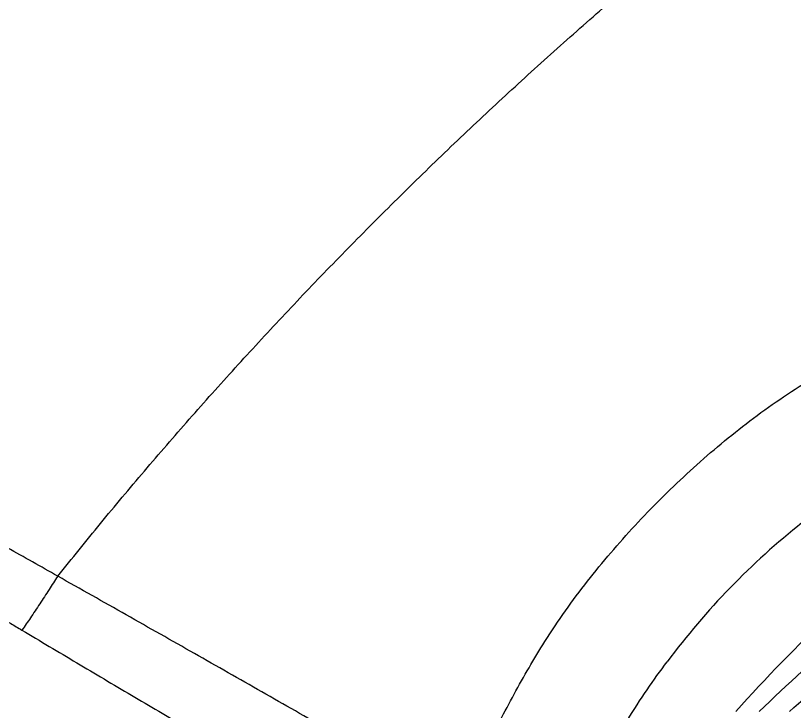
# Model space of a CAD drawing. Extents: x 400 to 501, y 484 to 634.
# Drawn here: x 419.03 to 434.14, y 561.47 to 574.96 of the extents above; entities that cross this region are included whole.
import ezdxf

# ---------------------------------------------------------------- set-up
doc = ezdxf.new("R2010")
doc.units = 0
doc.header["$MEASUREMENT"] = 0
doc.layers.add('1', color=4, linetype='Continuous')
doc.layers.add('DIM', color=3, linetype='Continuous')
doc.layers.add('GEOMETRY', color=3, linetype='Continuous', lineweight=25)

# ---------------------------------------------------------------- blocks, each defined once
blk = doc.blocks.new('2026 GRANDEE')
at = {"layer": '1'}
for centre, radius, start, end in [((-7.182, -43.021), 14.427, 128.357, 143.3304), ((3.391, -53.89), 27.86, 127.5858, 138.3327), ((99.244, -158.773), 169.512, 131.73715, 133.28111), ((-73.632, 29.784), 86.731, 311.30533, 313.79883)]:
    blk.add_arc(centre, radius, start, end, dxfattribs=at)
at = {"layer": 'GEOMETRY', "ltscale": 16}
for points, knots in [([(-24.352, -25.788), (-24.029, -25.468), (-23.382, -24.828), (-22.394, -23.888), (-21.395, -22.966), (-20.385, -22.063), (-19.364, -21.181), (-18.335, -20.318), (-17.643, -19.761), (-17.296, -19.483)], [0, 0, 0, 0, 0.1430052, 0.2859719, 0.4288642, 0.5716902, 0.7145124, 0.8573084, 1, 1, 1, 1]), ([(-12.925, -27.416), (-13.164, -26.986), (-13.641, -26.124), (-14.362, -24.817), (-15.088, -23.501), (-15.819, -22.172), (-16.555, -20.834), (-17.049, -19.933), (-17.296, -19.483)], [0, 0, 0, 0, 0.1666853, 0.3334148, 0.5001238, 0.6667787, 0.8333973, 1, 1, 1, 1]), ([(-35.88, -26.719), (-35.627, -26.389), (-35.122, -25.728), (-34.326, -24.757), (-33.507, -23.799), (-32.666, -22.855), (-31.806, -21.925), (-30.93, -21.006), (-30.334, -20.405), (-30.036, -20.104)], [0, 0, 0, 0, 0.142769, 0.28556, 0.428347, 0.571175, 0.714072, 0.857023, 1, 1, 1, 1]), ([(-30.579, -32.746), (-30.304, -32.404), (-29.753, -31.722), (-28.901, -30.707), (-28.029, -29.701), (-27.137, -28.704), (-26.227, -27.719), (-25.3, -26.745), (-24.668, -26.107), (-24.352, -25.788)], [0, 0, 0, 0, 0.142699, 0.285497, 0.428316, 0.571141, 0.714033, 0.856998, 1, 1, 1, 1]), ([(-22.751, -37.198), (-22.677, -37.004), (-22.531, -36.621), (-22.269, -36.074), (-21.998, -35.548), (-21.724, -35.031), (-21.437, -34.517), (-21.109, -33.975), (-20.732, -33.414), (-20.305, -32.841), (-19.854, -32.291), (-19.382, -31.761), (-18.89, -31.251), (-18.378, -30.76), (-17.847, -30.289), (-17.294, -29.839), (-16.719, -29.414), (-16.154, -29.04), (-15.608, -28.714), (-15.089, -28.432), (-14.57, -28.164), (-14.044, -27.898), (-13.5, -27.638), (-13.118, -27.491), (-12.925, -27.416)], [0, 0, 0, 0, 0.043581, 0.086128, 0.127218, 0.167808, 0.209119, 0.250866, 0.300979, 0.350971, 0.400782, 0.450417, 0.499973, 0.549557, 0.599236, 0.649064, 0.69912, 0.74941, 0.791338, 0.832807, 0.873394, 0.914208, 0.956555, 1, 1, 1, 1]), ([(-30.579, -32.746), (-30.742, -32.654), (-31.066, -32.471), (-31.393, -32.287), (-31.556, -32.196)], [0, 0, 0, 0, 0.5006824, 1, 1, 1, 1]), ([(-30.579, -32.746), (-30.635, -32.832), (-30.751, -33.013), (-30.927, -33.284), (-31.103, -33.549), (-31.218, -33.713), (-31.273, -33.792)], [0, 0, 0, 0, 0.24099, 0.500899, 0.75995, 1, 1, 1, 1]), ([(-22.751, -37.198), (-23.177, -36.954), (-24.029, -36.466), (-25.318, -35.73), (-26.617, -34.99), (-27.926, -34.246), (-29.246, -33.498), (-30.135, -32.996), (-30.579, -32.746)], [0, 0, 0, 0, 0.166904, 0.333813, 0.500596, 0.666871, 0.833498, 1, 1, 1, 1]), ([(-31.72, -33.526), (-31.646, -33.57), (-31.497, -33.659), (-31.348, -33.748), (-31.273, -33.792)], [0, 0, 0, 0, 0.499964, 1, 1, 1, 1]), ([(-31.273, -33.792), (-30.919, -34.003), (-30.21, -34.425), (-29.149, -35.054), (-28.091, -35.675), (-26.921, -36.356), (-25.636, -37.1), (-24.237, -37.905), (-23.31, -38.434), (-22.846, -38.699)], [0, 0, 0, 0, 0.124864, 0.249829, 0.374703, 0.499405, 0.66619, 0.833098, 1, 1, 1, 1]), ([(-26.767, -38.148), (-26.951, -38.062), (-27.319, -37.89), (-27.876, -37.637), (-28.436, -37.383), (-28.96, -37.144), (-29.445, -36.921), (-29.889, -36.714), (-30.328, -36.508), (-30.758, -36.304), (-31.177, -36.105), (-31.582, -35.913), (-31.971, -35.729), (-32.342, -35.553), (-32.69, -35.384), (-33.012, -35.222), (-33.307, -35.067), (-33.58, -34.918), (-33.837, -34.774), (-34.084, -34.636), (-34.243, -34.547), (-34.323, -34.503)], [0, 0, 0, 0, 0.062229, 0.124492, 0.186883, 0.24934, 0.299279, 0.349211, 0.399179, 0.449203, 0.499258, 0.549363, 0.599514, 0.649688, 0.699866, 0.749996, 0.800036, 0.850087, 0.900137, 0.950117, 1, 1, 1, 1]), ([(-34.132, -35.336), (-34.037, -35.393), (-33.847, -35.508), (-33.551, -35.685), (-33.241, -35.87), (-32.934, -36.051), (-32.63, -36.228), (-32.333, -36.4), (-32.017, -36.581), (-31.681, -36.771), (-31.345, -36.958), (-31.014, -37.142), (-30.693, -37.318), (-30.362, -37.499), (-30.023, -37.682), (-29.678, -37.868), (-29.271, -38.085), (-28.802, -38.334), (-28.273, -38.614), (-27.743, -38.892), (-27.391, -39.076), (-27.215, -39.169)], [0, 0, 0, 0, 0.062367, 0.12488, 0.187451, 0.250002, 0.30014, 0.350323, 0.400499, 0.450649, 0.500751, 0.542467, 0.584166, 0.625829, 0.667451, 0.709057, 0.750681, 0.813133, 0.875515, 0.937773, 1, 1, 1, 1])]:
    blk.add_open_spline(points, degree=3, knots=knots, dxfattribs=at)
at = {"layer": 'GEOMETRY'}
blk.add_open_spline([(-19.878, -36.152), (-19.761, -35.945), (-19.53, -35.536), (-19.155, -34.953), (-18.888, -34.583), (-18.754, -34.406)], degree=3, knots=[0, 0, 0, 0, 0.0837771, 0.1663802, 0.2449234, 0.2449234, 0.2449234, 0.2449234], dxfattribs=at)

msp = doc.modelspace()

# ---------------------------------------------------------------- block references
at = {"layer": 'DIM'}
msp.add_blockref('2026 GRANDEE', (450.425, 596.84), dxfattribs=at)

doc.saveas('drawing.dxf')
